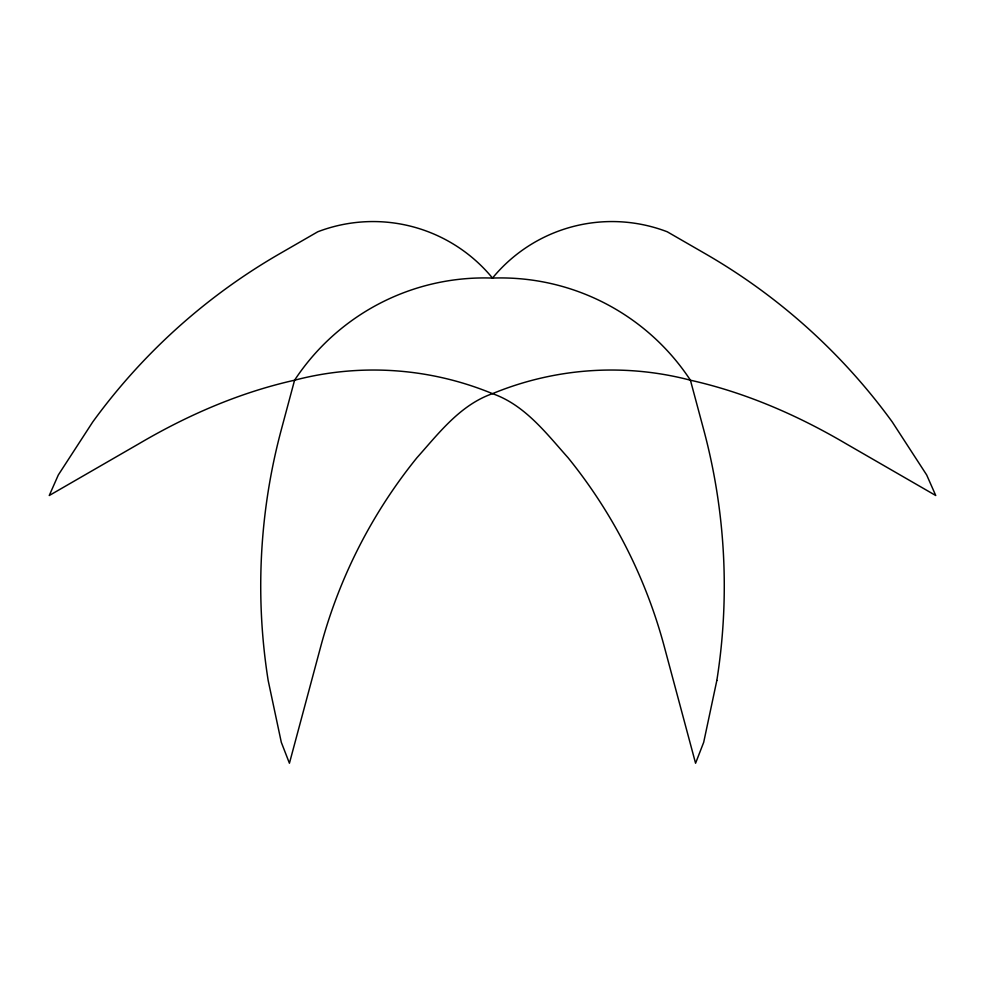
<?xml version="1.0" encoding="UTF-8"?>
<svg xmlns="http://www.w3.org/2000/svg" width="985" height="985" viewBox="0 0 985 985"><rect width="100%" height="100%" fill="white"/><g stroke="black" fill="none" stroke-linecap="round" stroke-linejoin="round"><path stroke-width="1.48" d="M716.834 680.475L703.696 742.308L695.57 763.24L664.284 646.603A509.737 509.737 0 0 0 568.062 457.729C546.121 433.166 524.82 404.921 492.5 393.655A311.445 311.445 0 0 0 294.577 380.21C239.601 392.51 187.556 415.153 139.107 443.644L49.25 495.517L58.312 474.979L92.738 421.962A603.904 603.904 0 0 1 279.346 253.933L317.761 231.783A154.522 154.522 0 0 1 492.5 278.078A227.006 227.006 0 0 1 690.423 380.21C745.399 392.51 797.444 415.153 845.893 443.644L935.75 495.517L926.688 474.979L892.262 421.962A603.904 603.904 0 0 0 705.654 253.933L667.239 231.783A154.522 154.522 0 0 0 492.5 278.078A227.006 227.006 0 0 0 294.577 380.21L281.304 429.706A603.904 603.904 0 0 0 268.166 680.475L281.304 742.308L289.43 763.24L320.716 646.603A509.737 509.737 0 0 1 416.938 457.729C438.879 433.166 460.18 404.921 492.5 393.655A311.445 311.445 0 0 1 690.423 380.21L703.696 429.706A603.904 603.904 0 0 1 716.834 680.475"/></g></svg>
